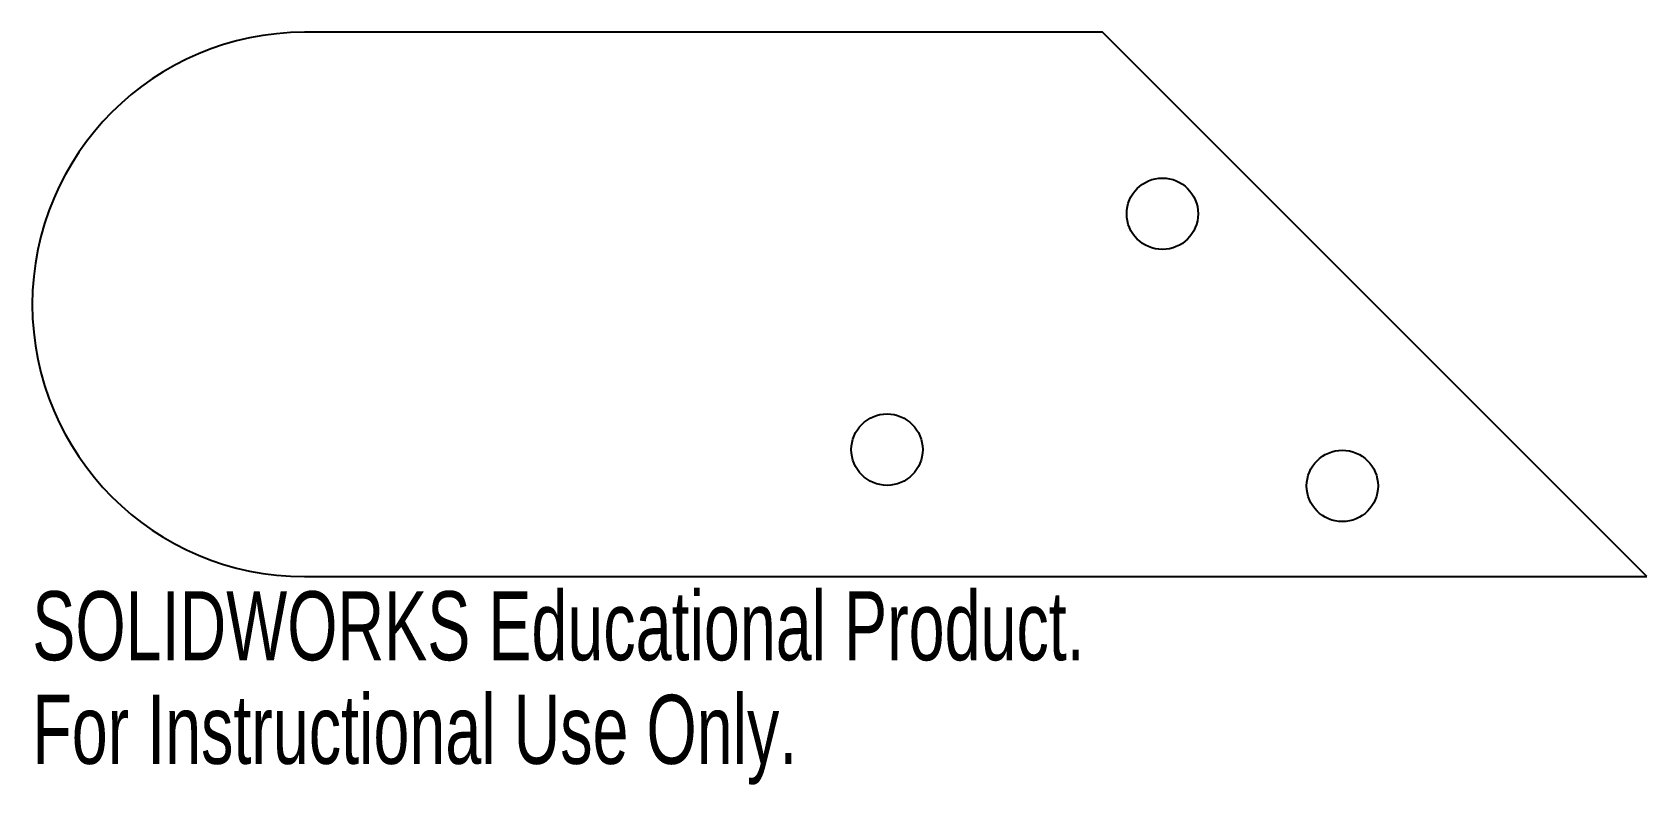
# Model space of a CAD drawing. Header units: inches. Extents: x -4.45 to 0, y -0.57 to 1.5.
import ezdxf

# ---------------------------------------------------------------- set-up
doc = ezdxf.new("R2010")
doc.units = ezdxf.units.IN
doc.header["$MEASUREMENT"] = 0
doc.styles.add('SLDTEXTSTYLE0', font='TXT', dxfattribs={"width": 0.7})

msp = doc.modelspace()

# ---------------------------------------------------------------- linework, layer by layer
at = {"color": 7, "linetype": 'Continuous', "lineweight": 25}
for p, q in [((-1.5, 1.5), (-3.7, 1.5)), ((0, 0), (-1.5, 1.5)), ((-3.7, 0), (0, 0))]:
    msp.add_line(p, q, dxfattribs=at)
for centre in [(-1.335, 1), (-2.094, 0.35), (-0.839, 0.25)]:
    msp.add_circle(centre, 0.0984, dxfattribs=at)
msp.add_arc((-3.7, 0.75), 0.75, 90, 270, dxfattribs=at)

# ---------------------------------------------------------------- texts
at = {"color": 7, "linetype": 'Continuous', "char_height": 0.1903, "attachment_point": 1, "style": 'SLDTEXTSTYLE0'}
for s, insert in [('SOLIDWORKS Educational Product.', (-4.45, -0.0401)), ('For Instructional Use Only.', (-4.45, -0.3256))]:
    msp.add_mtext(s, dxfattribs=dict(at, insert=insert))

doc.saveas('drawing.dxf')
